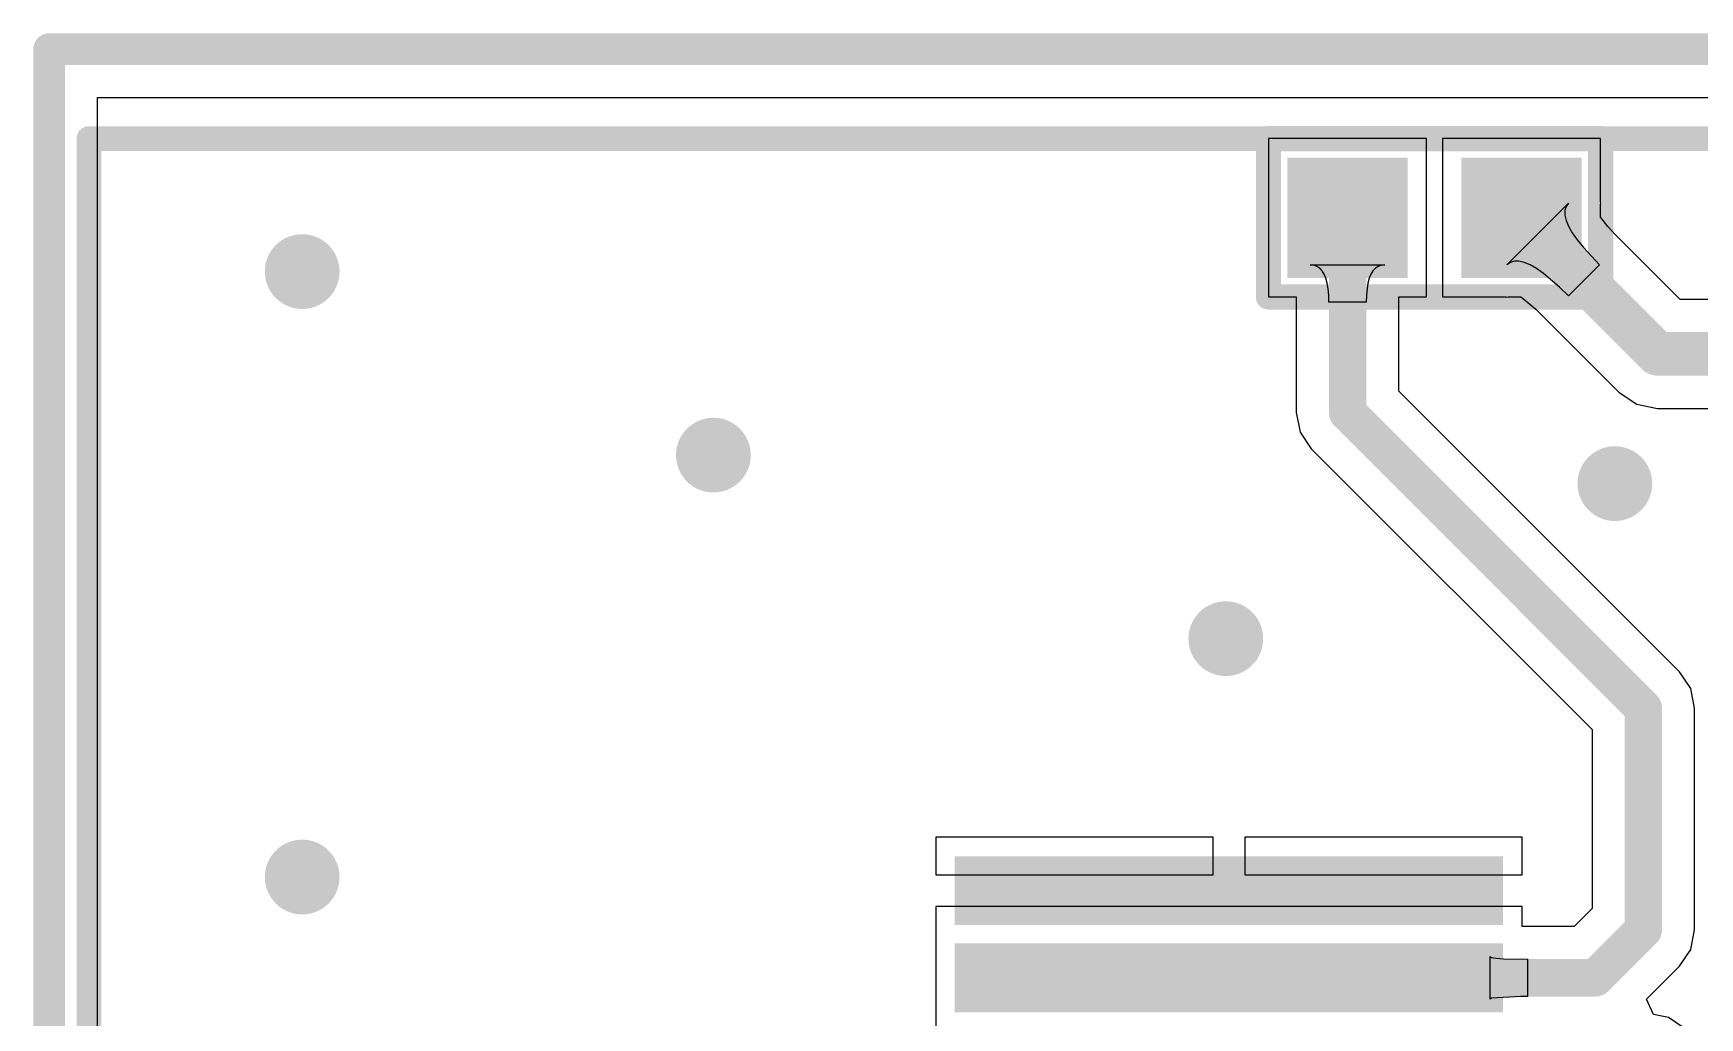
# Model space of a CAD drawing. Header units: millimetres. Extents: x 2.44 to 5.37, y 2.91 to 4.14.
# Drawn here: x 2.457 to 2.984, y 3.692 to 4.003 of the extents above; entities that cross this region are included whole.
import ezdxf

# ---------------------------------------------------------------- set-up
doc = ezdxf.new("R2010")
doc.units = ezdxf.units.MM
doc.header["$MEASUREMENT"] = 0
for name, color, linetype in [('BottomLayer', 5, 'Continuous'), ('BottomOverlay', 54, 'Continuous'), ('KeepOutLayer', 6, 'Continuous'), ('MidLayer1', 16, 'Continuous'), ('MidLayer2', 76, 'Continuous'), ('MultiLayer', 9, 'Continuous'), ('TopLayer', 1, 'Continuous'), ('TopOverlay', 2, 'Continuous'), ('TopPaste', 8, 'Continuous'), ('TopSolder', 216, 'Continuous'), ('ViaHoleLayer', 16, 'Continuous')]:
    doc.layers.add(name, color=color, linetype=linetype)

# ---------------------------------------------------------------- blocks, each defined once
blk = doc.blocks.new('R0603_20')
at = {"layer": 'TopLayer'}
for points in [[(-0.0425, -0.015), (-0.0125, -0.015), (-0.0425, 0.015), (-0.0125, 0.015)], [(0.0125, -0.015), (0.0425, -0.015), (0.0125, 0.015), (0.0425, 0.015)]]:
    blk.add_solid(points, dxfattribs=at)
at = {"layer": 'TopOverlay', "const_width": 0.008}
for points in [[(-0.0525, 0.025), (0.0525, 0.025)], [(-0.0525, -0.025), (-0.0525, 0.025)], [(0.0525, -0.025), (0.0525, 0.025)], [(-0.0525, -0.025), (0.0525, -0.025)]]:
    blk.add_lwpolyline(points, dxfattribs=at)
at = {"layer": 'TopOverlay', "const_width": 0.004}
for points in [[(-0.0545, 0.025, 1), (-0.0505, 0.025, 1)], [(-0.0545, 0.025, 1), (-0.0505, 0.025, 1)], [(0.0505, 0.025, 1), (0.0545, 0.025, 1)], [(0.0505, 0.025, 1), (0.0545, 0.025, 1)], [(-0.0545, -0.025, 1), (-0.0505, -0.025, 1)], [(-0.0545, -0.025, 1), (-0.0505, -0.025, 1)], [(0.0505, -0.025, 1), (0.0545, -0.025, 1)], [(0.0505, -0.025, 1), (0.0545, -0.025, 1)]]:
    blk.add_lwpolyline(points, format="xyb", close=True, dxfattribs=at)
at = {"layer": 'TopPaste'}
for points in [[(-0.0425, -0.015), (-0.0125, -0.015), (-0.0425, 0.015), (-0.0125, 0.015)], [(0.0125, -0.015), (0.0425, -0.015), (0.0125, 0.015), (0.0425, 0.015)]]:
    blk.add_solid(points, dxfattribs=at)
at = {"layer": 'TopSolder'}
for points in [[(-0.0465, -0.019), (-0.0085, -0.019), (-0.0465, 0.019), (-0.0085, 0.019)], [(0.0085, -0.019), (0.0465, -0.019), (0.0085, 0.019), (0.0465, 0.019)]]:
    blk.add_solid(points, dxfattribs=at)
blk = doc.blocks.new('ST7789_B_35')
at = {"layer": 'BottomOverlay', "const_width": 0.00787}
for points in [[(-0.01261, 1.009), (-0.01261, -0.01402)], [(-0.01261, -0.01462), (-1.163, -0.01462)]]:
    blk.add_lwpolyline(points, dxfattribs=at)
at = {"layer": 'BottomOverlay', "const_width": 0.00394}
for points in [[(-0.01457, -0.01402, 1), (-0.01064, -0.01402, 1)], [(-0.01457, -0.01462, 1), (-0.01064, -0.01462, 1)]]:
    blk.add_lwpolyline(points, format="xyb", close=True, dxfattribs=at)
at = {"layer": 'TopLayer'}
for points in [[(-0.29032, 0.24367), (-0.29032, 0.25745), (-0.45568, 0.24367), (-0.45568, 0.25745)], [(-0.29032, 0.21611), (-0.29032, 0.22989), (-0.45568, 0.21611), (-0.45568, 0.22989)]]:
    blk.add_solid(points, dxfattribs=at)
at = {"layer": 'TopPaste'}
for points in [[(-0.29032, 0.24367), (-0.29032, 0.25745), (-0.45568, 0.24367), (-0.45568, 0.25745)], [(-0.29032, 0.21611), (-0.29032, 0.22989), (-0.45568, 0.21611), (-0.45568, 0.22989)]]:
    blk.add_solid(points, dxfattribs=at)
at = {"layer": 'TopSolder'}
for points in [[(-0.28632, 0.23967), (-0.28632, 0.26145), (-0.45968, 0.23967), (-0.45968, 0.26145)], [(-0.28632, 0.21211), (-0.28632, 0.23389), (-0.45968, 0.21211), (-0.45968, 0.23389)]]:
    blk.add_solid(points, dxfattribs=at)

msp = doc.modelspace()

# ---------------------------------------------------------------- linework, layer by layer
at = {"layer": 'BottomLayer'}
for p, q in [((2.47729, 3.958), (2.47729, 3.98299)), ((2.47729, 3.98299), (3.297, 3.98299)), ((2.47729, 3.282), (2.47729, 3.958))]:
    msp.add_line(p, q, dxfattribs=at)
at = {"layer": 'BottomLayer', "const_width": 0.01181}
for points in [[(2.53609, 3.928, 1), (2.54791, 3.928, 1)], [(2.66609, 3.87, 1), (2.67791, 3.87, 1)], [(2.95109, 3.861, 1), (2.96291, 3.861, 1)], [(2.82809, 3.812, 1), (2.83991, 3.812, 1)], [(2.53609, 3.73667, 1), (2.54791, 3.73667, 1)]]:
    msp.add_lwpolyline(points, format="xyb", close=True, dxfattribs=at)
at = {"layer": 'KeepOutLayer', "const_width": 0.01}
for points in [[(2.462, 3.958), (2.462, 3.99828)], [(2.462, 3.99828), (3.297, 3.99828)], [(2.462, 3.95615), (2.462, 3.958)], [(2.462, 3.282), (2.462, 3.958)]]:
    msp.add_lwpolyline(points, dxfattribs=at)
at = {"layer": 'KeepOutLayer', "const_width": 0.005}
for points in [[(2.4595, 3.99828, 1), (2.4645, 3.99828, 1)], [(2.4595, 3.99828, 1), (2.4645, 3.99828, 1)], [(2.4595, 3.958, 1), (2.4645, 3.958, 1)], [(2.4595, 3.958, 1), (2.4645, 3.958, 1)], [(2.4595, 3.958, 1), (2.4645, 3.958, 1)], [(2.4595, 3.95615, 1), (2.4645, 3.95615, 1)]]:
    msp.add_lwpolyline(points, format="xyb", close=True, dxfattribs=at)
at = {"layer": 'MidLayer1'}
for p, q in [((2.47729, 3.958), (2.47729, 3.98299)), ((2.47729, 3.98299), (3.297, 3.98299)), ((2.47729, 3.282), (2.47729, 3.958))]:
    msp.add_line(p, q, dxfattribs=at)
at = {"layer": 'MidLayer1', "const_width": 0.01181}
for points in [[(2.53609, 3.928, 1), (2.54791, 3.928, 1)], [(2.66609, 3.87, 1), (2.67791, 3.87, 1)], [(2.95109, 3.861, 1), (2.96291, 3.861, 1)], [(2.82809, 3.812, 1), (2.83991, 3.812, 1)], [(2.53609, 3.73667, 1), (2.54791, 3.73667, 1)]]:
    msp.add_lwpolyline(points, format="xyb", close=True, dxfattribs=at)
at = {"layer": 'MidLayer2', "const_width": 0.01181}
for points in [[(2.53609, 3.928, 1), (2.54791, 3.928, 1)], [(2.66609, 3.87, 1), (2.67791, 3.87, 1)], [(2.95109, 3.861, 1), (2.96291, 3.861, 1)], [(2.82809, 3.812, 1), (2.83991, 3.812, 1)], [(2.53609, 3.73667, 1), (2.54791, 3.73667, 1)]]:
    msp.add_lwpolyline(points, format="xyb", close=True, dxfattribs=at)
at = {"layer": 'MultiLayer', "const_width": 0.01181}
for points in [[(2.53609, 3.928, 1), (2.54791, 3.928, 1)], [(2.66609, 3.87, 1), (2.67791, 3.87, 1)], [(2.95109, 3.861, 1), (2.96291, 3.861, 1)], [(2.82809, 3.812, 1), (2.83991, 3.812, 1)], [(2.53609, 3.73667, 1), (2.54791, 3.73667, 1)]]:
    msp.add_lwpolyline(points, format="xyb", close=True, dxfattribs=at)
at = {"layer": 'TopLayer'}
for p, q in [((2.47729, 3.958), (2.47729, 3.98299)), ((2.47729, 3.98299), (3.22746, 3.98299)), ((2.8975, 3.97), (2.8475, 3.97)), ((2.8475, 3.97), (2.8475, 3.92)), ((2.8975, 3.92), (2.8975, 3.97)), ((2.9525, 3.97), (2.9025, 3.97)), ((2.9025, 3.97), (2.9025, 3.92)), ((2.9525, 3.94999), (2.9525, 3.97)), ((2.47729, 3.282), (2.47729, 3.958)), ((2.92289, 3.93012), (2.94238, 3.94961)), ((2.9416, 3.94854), (2.94121, 3.94727)), ((2.94121, 3.94727), (2.94121, 3.94581)), ((2.94238, 3.94961), (2.9416, 3.94854)), ((2.95258, 3.94961), (2.9525, 3.94999)), ((2.9525, 3.94923), (2.95258, 3.94961)), ((2.9525, 3.94524), (2.9525, 3.94923)), ((2.94121, 3.94581), (2.9416, 3.94415)), ((2.9416, 3.94415), (2.94238, 3.9423)), ((2.94238, 3.9423), (2.94355, 3.94025)), ((2.95328, 3.94411), (2.9525, 3.94524)), ((2.95478, 3.94224), (2.95328, 3.94411)), ((2.95699, 3.93987), (2.95478, 3.94224)), ((2.94355, 3.94025), (2.94511, 3.93801)), ((2.94511, 3.93801), (2.94706, 3.93558)), ((2.94706, 3.93558), (2.95212, 3.93012)), ((2.97763, 3.91922), (2.95699, 3.93987)), ((2.86181, 3.93), (2.86069, 3.93012)), ((2.86069, 3.93012), (2.88431, 3.93012)), ((2.88431, 3.93012), (2.88319, 3.93)), ((2.92396, 3.9309), (2.92289, 3.93012)), ((2.92523, 3.93129), (2.92396, 3.9309)), ((2.92669, 3.93129), (2.92523, 3.93129)), ((2.92835, 3.9309), (2.92669, 3.93129)), ((2.9302, 3.93012), (2.92835, 3.9309)), ((2.93225, 3.92895), (2.9302, 3.93012)), ((2.95212, 3.93012), (2.94238, 3.92038)), ((2.86281, 3.92965), (2.86181, 3.93)), ((2.8637, 3.92906), (2.86281, 3.92965)), ((2.86447, 3.92823), (2.8637, 3.92906)), ((2.86512, 3.92717), (2.86447, 3.92823)), ((2.86565, 3.92587), (2.86512, 3.92717)), ((2.86606, 3.92433), (2.86565, 3.92587)), ((2.87935, 3.92587), (2.87894, 3.92433)), ((2.87988, 3.92717), (2.87935, 3.92587)), ((2.88053, 3.92823), (2.87988, 3.92717)), ((2.8813, 3.92906), (2.88053, 3.92823)), ((2.88219, 3.92965), (2.8813, 3.92906)), ((2.88319, 3.93), (2.88219, 3.92965)), ((2.93449, 3.92739), (2.93225, 3.92895)), ((2.93955, 3.9231), (2.93449, 3.92739)), ((2.8475, 3.92), (2.85628, 3.92)), ((2.85628, 3.92), (2.85628, 3.8835)), ((2.86636, 3.92256), (2.86606, 3.92433)), ((2.86654, 3.92055), (2.86636, 3.92256)), ((2.86659, 3.91831), (2.86654, 3.92055)), ((2.87846, 3.92055), (2.87841, 3.91831)), ((2.87864, 3.92256), (2.87846, 3.92055)), ((2.87894, 3.92433), (2.87864, 3.92256)), ((2.88872, 3.89022), (2.88872, 3.92)), ((2.88872, 3.92), (2.8975, 3.92)), ((2.9025, 3.92), (2.92251, 3.92)), ((2.92251, 3.92), (2.92289, 3.91992)), ((2.92289, 3.91992), (2.92327, 3.92)), ((2.92327, 3.92), (2.92726, 3.92)), ((2.92726, 3.92), (2.92827, 3.9193)), ((2.94238, 3.92038), (2.93955, 3.9231)), ((2.87841, 3.91831), (2.86659, 3.91831)), ((2.92827, 3.9193), (2.93204, 3.91611)), ((2.93204, 3.91611), (2.95832, 3.88982)), ((2.98858, 3.91922), (2.97763, 3.91922)), ((2.97747, 3.80147), (2.88872, 3.89022)), ((2.95832, 3.88982), (2.96391, 3.88609)), ((2.85628, 3.8835), (2.85752, 3.87729)), ((2.96391, 3.88609), (2.9705, 3.88478)), ((2.9705, 3.88478), (2.98907, 3.88478)), ((2.85752, 3.87729), (2.86103, 3.87203)), ((2.86103, 3.87203), (2.94978, 3.78328)), ((2.98098, 3.79621), (2.97747, 3.80147)), ((2.98222, 3.79), (2.98098, 3.79621)), ((2.98222, 3.72), (2.98222, 3.79)), ((2.94978, 3.78328), (2.94978, 3.72672)), ((2.83, 3.74927), (2.74232, 3.74927)), ((2.74232, 3.74927), (2.74232, 3.73738)), ((2.83, 3.73738), (2.83, 3.74927)), ((2.92768, 3.74927), (2.84, 3.74927)), ((2.84, 3.74927), (2.84, 3.73738)), ((2.92768, 3.73738), (2.92768, 3.74927)), ((2.74232, 3.73738), (2.83, 3.73738)), ((2.84, 3.73738), (2.92768, 3.73738)), ((2.835, 3.72738), (2.74232, 3.72738)), ((2.74232, 3.72738), (2.74232, 3.71549)), ((2.92768, 3.72738), (2.835, 3.72738)), ((2.92768, 3.72104), (2.92768, 3.72738)), ((2.94978, 3.72672), (2.94411, 3.72104)), ((2.94411, 3.72104), (2.92768, 3.72104)), ((2.98098, 3.71379), (2.98222, 3.72)), ((2.74232, 3.71549), (2.74232, 3.68793)), ((2.91756, 3.69805), (2.91756, 3.71159)), ((2.91756, 3.71159), (2.91768, 3.71143)), ((2.91768, 3.71143), (2.91803, 3.71128)), ((2.91803, 3.71128), (2.91862, 3.71115)), ((2.91862, 3.71115), (2.91945, 3.71104)), ((2.91945, 3.71104), (2.92181, 3.71087)), ((2.92181, 3.71087), (2.92937, 3.71073)), ((2.92937, 3.71073), (2.92937, 3.69892)), ((2.97747, 3.70853), (2.98098, 3.71379)), ((2.96697, 3.69804), (2.97747, 3.70853)), ((2.91803, 3.69836), (2.91768, 3.69822)), ((2.92712, 3.69891), (2.91803, 3.69836)), ((2.92937, 3.69892), (2.92712, 3.69891)), ((2.91768, 3.69822), (2.91756, 3.69805)), ((2.9692, 3.69319), (2.96697, 3.69804)), ((2.97394, 3.69225), (2.9692, 3.69319)), ((2.9792, 3.68873), (2.97394, 3.69225))]:
    msp.add_line(p, q, dxfattribs=at)
for points, const_width in [([(2.9275, 3.945), (2.9705, 3.902)], 0.01378), ([(2.8725, 3.8835), (2.8725, 3.945)], 0.01181), ([(2.9705, 3.902), (3.02171, 3.902)], 0.01378), ([(2.8725, 3.8835), (2.966, 3.79)], 0.01181), ([(2.966, 3.72), (2.966, 3.79)], 0.01181), ([(2.95082, 3.70482), (2.966, 3.72)], 0.01181), ([(2.835, 3.70482), (2.95082, 3.70482)], 0.01181)]:
    msp.add_lwpolyline(points, dxfattribs=dict(at, const_width=const_width))
for points, const_width in [([(2.92406, 3.945, 1), (2.93094, 3.945, 1)], 0.00689), ([(2.86955, 3.945, 1), (2.87545, 3.945, 1)], 0.00591), ([(2.53609, 3.928, 1), (2.54791, 3.928, 1)], 0.01181), ([(2.96706, 3.902, 1), (2.97394, 3.902, 1)], 0.00689), ([(2.96706, 3.902, 1), (2.97394, 3.902, 1)], 0.00689), ([(2.86955, 3.8835, 1), (2.87545, 3.8835, 1)], 0.00591), ([(2.86955, 3.8835, 1), (2.87545, 3.8835, 1)], 0.00591), ([(2.66609, 3.87, 1), (2.67791, 3.87, 1)], 0.01181), ([(2.95109, 3.861, 1), (2.96291, 3.861, 1)], 0.01181), ([(2.82809, 3.812, 1), (2.83991, 3.812, 1)], 0.01181), ([(2.96305, 3.79, 1), (2.96895, 3.79, 1)], 0.00591), ([(2.96305, 3.79, 1), (2.96895, 3.79, 1)], 0.00591), ([(2.53609, 3.73667, 1), (2.54791, 3.73667, 1)], 0.01181), ([(2.96305, 3.72, 1), (2.96895, 3.72, 1)], 0.00591), ([(2.96305, 3.72, 1), (2.96895, 3.72, 1)], 0.00591), ([(2.83205, 3.70482, 1), (2.83795, 3.70482, 1)], 0.00591), ([(2.94787, 3.70482, 1), (2.95378, 3.70482, 1)], 0.00591), ([(2.94787, 3.70482, 1), (2.95378, 3.70482, 1)], 0.00591)]:
    msp.add_lwpolyline(points, format="xyb", close=True, dxfattribs=dict(at, const_width=const_width))
at = {"layer": 'ViaHoleLayer', "const_width": 0.00591}
for points in [[(2.53905, 3.928, 1), (2.54495, 3.928, 1)], [(2.66905, 3.87, 1), (2.67495, 3.87, 1)], [(2.95405, 3.861, 1), (2.95995, 3.861, 1)], [(2.83105, 3.812, 1), (2.83695, 3.812, 1)], [(2.53905, 3.73667, 1), (2.54495, 3.73667, 1)]]:
    msp.add_lwpolyline(points, format="xyb", close=True, dxfattribs=at)

# ---------------------------------------------------------------- block references
for name, p, rotation in [('ST7789_B_35', (2.462, 3.95538), 180), ('R0603_20', (2.9, 3.945), 360)]:
    msp.add_blockref(name, p, dxfattribs=dict(rotation=rotation))

doc.saveas('drawing.dxf')
